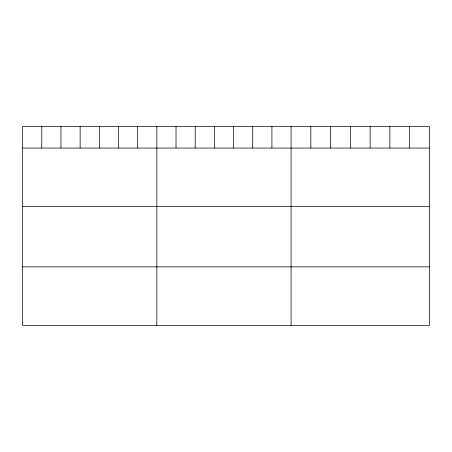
<?xml version="1.0" encoding="UTF-8"?>
<svg xmlns="http://www.w3.org/2000/svg" width="452" height="452" viewBox="0 0 452 452"><rect width="100%" height="100%" fill="white"/><g stroke="black" fill="none" stroke-linecap="round" stroke-linejoin="round"><path stroke-width="0.68" d="M429.4 148.064L429.4 325.417L22.6 325.417L22.6 126.583L429.4 126.583L429.4 148.064L22.6 148.064M22.6 206.592L429.4 206.592M22.6 266.889L429.4 266.889M409.642 126.583L409.642 148.064M389.884 126.583L389.884 148.064M370.126 126.583L370.126 148.064M350.362 126.583L350.362 148.064M330.604 126.583L330.604 148.064M310.846 126.583L310.846 148.064M291.088 126.583L291.088 325.417M271.912 126.583L271.912 148.064M252.73 126.583L252.73 148.064M233.554 126.583L233.554 148.064M214.378 126.583L214.378 148.064M195.202 126.583L195.202 148.064M176.02 126.583L176.02 148.064M156.844 126.583L156.844 325.417M137.668 126.583L137.668 148.064M118.486 126.583L118.486 148.064M99.31 126.583L99.31 148.064M80.134 126.583L80.134 148.064M60.958 126.583L60.958 148.064M41.776 126.583L41.776 148.064"/></g></svg>
